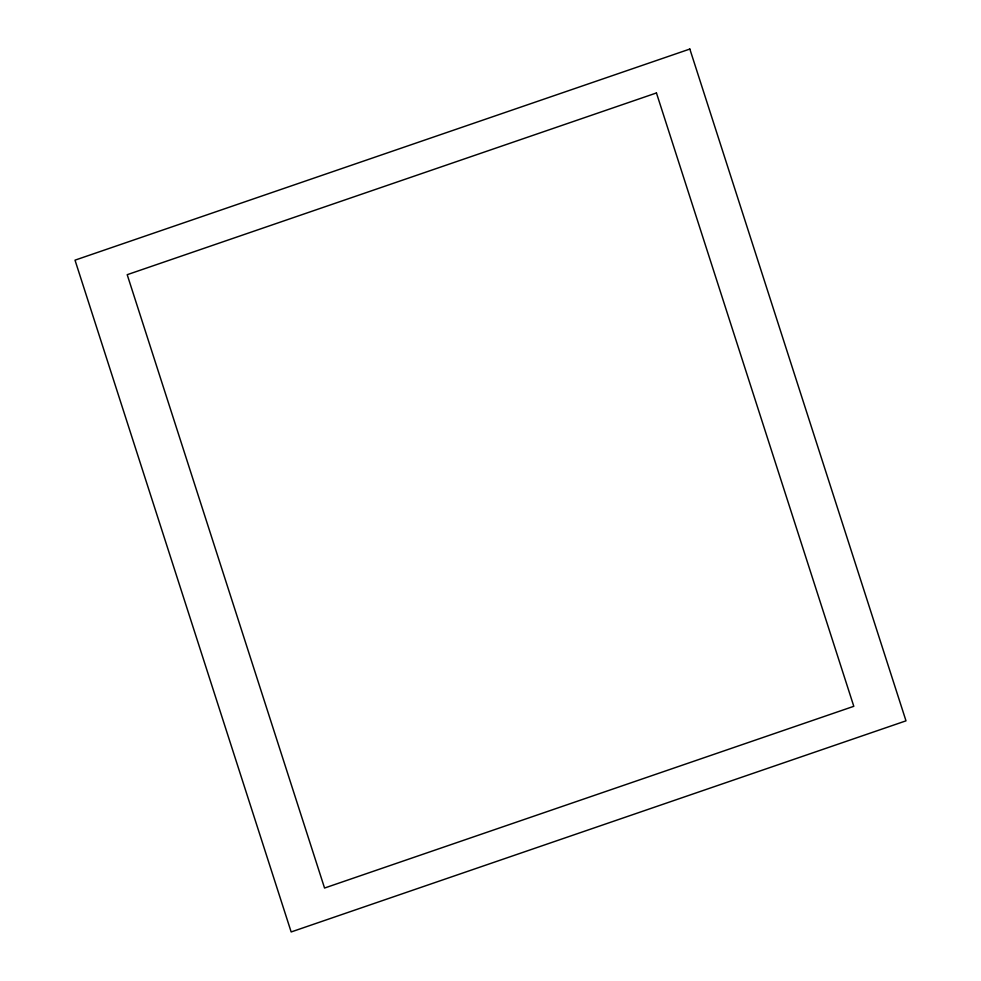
<?xml version="1.0" encoding="UTF-8"?>
<svg xmlns="http://www.w3.org/2000/svg" width="981" height="981" viewBox="0 0 981 981"><rect width="100%" height="100%" fill="white"/><g stroke="black" fill="none" stroke-linecap="round" stroke-linejoin="round"><path stroke-width="1.47" d="M689.839 49.05L75.01 260.161L291.161 931.95L905.99 720.839L689.839 49.05M656.448 92.962L127.199 274.692L324.552 888.038L853.801 706.308L656.448 92.962"/></g></svg>
